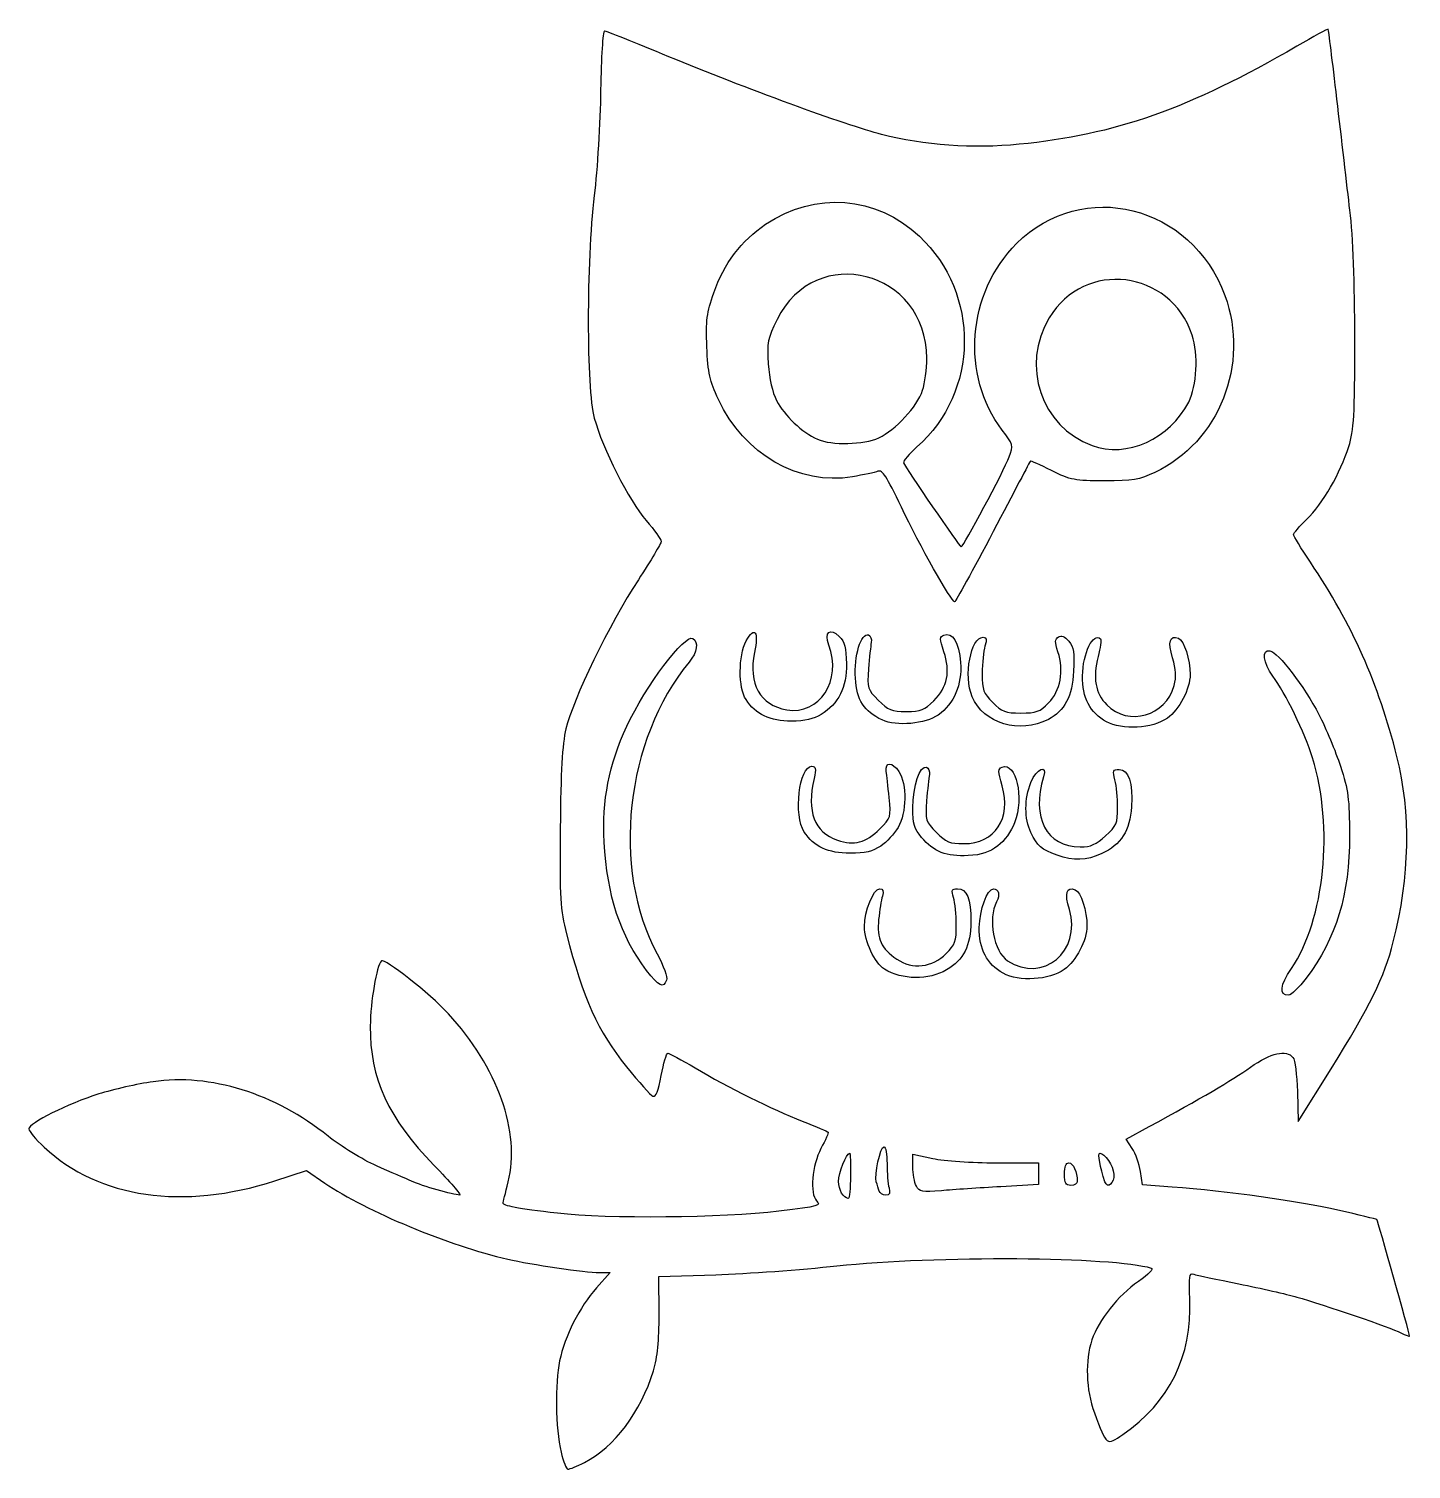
# Model space of a CAD drawing. Header units: centimetres. Extents: x -17.5 to 42.4, y -45.3 to 15.7.
# Drawn here: x -17.47 to 9.56, y -12.44 to 15.74 of the extents above; entities that cross this region are included whole.
import ezdxf

# ---------------------------------------------------------------- set-up
doc = ezdxf.new("R2010")
doc.units = ezdxf.units.CM
doc.header["$MEASUREMENT"] = 0
doc.layers.add('Layer 1', color=7, linetype='Continuous')

msp = doc.modelspace()

# ---------------------------------------------------------------- linework, layer by layer
at = {"layer": 'Layer 1'}
for points, knots in [([(-7.06017, -12.10938), (-7.16872, -11.62651), (-7.18286, -10.76338), (-7.08945, -10.32163), (-7.08945, -10.32163), (-6.98596, -9.83217), (-6.704, -9.27454), (-6.36661, -8.89209), (-6.36661, -8.89209), (-6.36661, -8.89209), (-6.10227, -8.59244), (-6.10227, -8.59244), (-6.10227, -8.59244), (-6.10227, -8.59244), (-6.31815, -8.59244), (-6.31815, -8.59244), (-6.31815, -8.59244), (-6.57667, -8.59244), (-7.65843, -8.43487), (-8.10014, -8.33287), (-8.10014, -8.33287), (-9.26105, -8.0648), (-10.87189, -7.39487), (-11.67792, -6.8449), (-11.67792, -6.8449), (-11.67792, -6.8449), (-12.03842, -6.59894), (-12.03842, -6.59894), (-12.03842, -6.59894), (-12.03842, -6.59894), (-12.65573, -6.79892), (-12.65573, -6.79892), (-12.65573, -6.79892), (-14.44327, -7.378), (-16.10207, -7.13653), (-17.16848, -6.14201), (-17.16848, -6.14201), (-17.33329, -5.98831), (-17.46813, -5.82738), (-17.46813, -5.78438), (-17.46813, -5.78438), (-17.46813, -5.67176), (-16.7027, -5.28878), (-16.1006, -5.10013), (-16.1006, -5.10013), (-15.81685, -5.01122), (-15.33912, -4.90298), (-15.03897, -4.85958), (-15.03897, -4.85958), (-13.91986, -4.69778), (-12.6535, -5.09134), (-11.61728, -5.92297), (-11.61728, -5.92297), (-11.36585, -6.12476), (-10.94003, -6.38649), (-10.67102, -6.50459), (-10.67102, -6.50459), (-10.40202, -6.62268), (-10.09281, -6.75926), (-9.98391, -6.8081), (-9.98391, -6.8081), (-9.78067, -6.89923), (-9.1622, -7.07633), (-9.0425, -7.07767), (-9.0425, -7.07767), (-9.00566, -7.07808), (-9.23276, -6.81564), (-9.54717, -6.49446), (-9.54717, -6.49446), (-10.43511, -5.58743), (-10.80186, -4.78551), (-10.79182, -3.773), (-10.79182, -3.773), (-10.78704, -3.29103), (-10.66785, -2.59122), (-10.57467, -2.49804), (-10.57467, -2.49804), (-10.51366, -2.43703), (-9.63451, -3.12902), (-9.26397, -3.5297), (-9.26397, -3.5297), (-8.30343, -4.56836), (-7.84624, -5.85436), (-8.09388, -6.82099), (-8.09388, -6.82099), (-8.14937, -7.03757), (-8.19477, -7.22364), (-8.19477, -7.23448), (-8.19477, -7.23448), (-8.19477, -7.28864), (-7.91709, -7.34043), (-7.13202, -7.43266), (-7.13202, -7.43266), (-6.15425, -7.54753), (-3.90278, -7.52669), (-2.80108, -7.39256), (-2.80108, -7.39256), (-2.00962, -7.29621), (-1.96974, -7.28523), (-2.06506, -7.1899), (-2.06506, -7.1899), (-2.19991, -7.05506), (-2.15235, -6.49205), (-1.97849, -6.16507), (-1.97849, -6.16507), (-1.89038, -5.99936), (-1.82651, -5.85566), (-1.83655, -5.84574), (-1.83655, -5.84574), (-1.8466, -5.83582), (-2.07474, -5.7404), (-2.34353, -5.63369), (-2.34353, -5.63369), (-2.93925, -5.39721), (-3.79309, -4.97182), (-4.44152, -4.58846), (-4.44152, -4.58846), (-4.70733, -4.4313), (-4.94631, -4.30272), (-4.97257, -4.30272), (-4.97257, -4.30272), (-4.99883, -4.30272), (-5.05736, -4.49897), (-5.10261, -4.73884), (-5.10261, -4.73884), (-5.15882, -5.03673), (-5.20974, -5.16543), (-5.26327, -5.14489), (-5.26327, -5.14489), (-5.30637, -5.12835), (-5.54007, -4.86823), (-5.78262, -4.56683), (-5.78262, -4.56683), (-6.33919, -3.87521), (-6.63438, -3.21989), (-6.953, -1.96861), (-6.953, -1.96861), (-7.07666, -1.48296), (-7.08835, -1.28863), (-7.07701, 0.09203), (-7.07701, 0.09203), (-7.06776, 1.21974), (-7.0386, 1.72813), (-6.96497, 2.04562), (-6.96497, 2.04562), (-6.83429, 2.60908), (-6.11022, 4.09985), (-5.54969, 4.95949), (-5.54969, 4.95949), (-5.30436, 5.33573), (-5.10365, 5.67435), (-5.10365, 5.71199), (-5.10365, 5.71199), (-5.10365, 5.74964), (-5.23467, 5.93179), (-5.39482, 6.11678), (-5.39482, 6.11678), (-5.73187, 6.50611), (-6.25077, 7.53063), (-6.41187, 8.12485), (-6.41187, 8.12485), (-6.56724, 8.69796), (-6.56719, 11.17606), (-6.41178, 12.47765), (-6.41178, 12.47765), (-6.35171, 12.98075), (-6.29539, 13.9102), (-6.28663, 14.54309), (-6.28663, 14.54309), (-6.27787, 15.17598), (-6.24517, 15.69406), (-6.21397, 15.69437), (-6.21397, 15.69437), (-6.18276, 15.69469), (-5.615, 15.46906), (-4.95228, 15.19299), (-4.95228, 15.19299), (-3.50079, 14.58834), (-1.47084, 13.84571), (-0.79533, 13.67223), (-0.79533, 13.67223), (0.0327, 13.45959), (0.99385, 13.39065), (1.89869, 13.47901), (1.89869, 13.47901), (3.77236, 13.66198), (5.22871, 14.17674), (7.32392, 15.3966), (7.32392, 15.3966), (7.65354, 15.58851), (7.93009, 15.7391), (7.93849, 15.73125), (7.93849, 15.73125), (7.94689, 15.7234), (8.02425, 15.10877), (8.1104, 14.36542), (8.1104, 14.36542), (8.19656, 13.62207), (8.31033, 12.645), (8.36324, 12.19416), (8.36324, 12.19416), (8.42697, 11.65111), (8.45943, 10.79604), (8.45943, 9.66065), (8.45943, 9.66065), (8.45943, 8.16323), (8.44453, 7.89894), (8.34137, 7.56749), (8.34137, 7.56749), (8.1812, 7.05287), (7.82888, 6.44244), (7.51785, 6.14067), (7.51785, 6.14067), (7.3765, 6.00352), (7.26084, 5.87049), (7.26084, 5.84506), (7.26084, 5.84506), (7.26084, 5.81962), (7.40987, 5.57588), (7.59203, 5.3034), (7.59203, 5.3034), (8.41711, 4.06919), (8.91707, 2.94571), (9.28412, 1.50102), (9.28412, 1.50102), (9.5622, 0.40653), (9.53762, -0.84447), (9.21285, -2.12632), (9.21285, -2.12632), (9.03884, -2.81315), (8.75524, -3.39218), (7.99782, -4.60704), (7.99782, -4.60704), (7.99782, -4.60704), (7.35546, -5.63735), (7.35546, -5.63735), (7.35546, -5.63735), (7.35546, -5.63735), (7.33716, -5.0523), (7.33716, -5.0523), (7.33716, -5.0523), (7.32709, -4.73053), (7.28813, -4.43024), (7.25058, -4.38499), (7.25058, -4.38499), (7.11874, -4.22613), (6.82164, -4.29476), (6.42051, -4.57674), (6.42051, -4.57674), (6.04972, -4.83739), (5.44597, -5.19072), (4.44104, -5.73514), (4.44104, -5.73514), (4.44104, -5.73514), (3.9869, -5.98118), (3.9869, -5.98118), (3.9869, -5.98118), (3.9869, -5.98118), (4.10821, -6.1661), (4.10821, -6.1661), (4.10821, -6.1661), (4.17492, -6.2678), (4.24725, -6.46931), (4.26893, -6.61389), (4.26893, -6.61389), (4.26893, -6.61389), (4.30835, -6.87676), (4.30835, -6.87676), (4.30835, -6.87676), (4.30835, -6.87676), (4.88565, -6.92036), (4.88565, -6.92036), (4.88565, -6.92036), (5.95549, -7.00115), (7.38421, -7.20021), (8.12928, -7.3723), (8.12928, -7.3723), (8.53639, -7.46633), (8.87898, -7.5499), (8.8906, -7.55801), (8.8906, -7.55801), (8.90931, -7.57108), (9.53187, -9.78263), (9.53187, -9.83604), (9.53187, -9.83604), (9.53187, -9.84777), (9.4538, -9.81819), (9.35838, -9.77032), (9.35838, -9.77032), (9.16423, -9.6729), (7.85788, -9.22438), (7.32392, -9.07181), (7.32392, -9.07181), (7.13309, -9.01729), (6.625, -8.9019), (6.19484, -8.81539), (6.19484, -8.81539), (5.76467, -8.72887), (5.36724, -8.64366), (5.31166, -8.62601), (5.31166, -8.62601), (5.22336, -8.59797), (5.21336, -8.66029), (5.23246, -9.11989), (5.23246, -9.11989), (5.2788, -10.23517), (4.83787, -11.12577), (3.9248, -11.76109), (3.9248, -11.76109), (3.60325, -11.98482), (3.60787, -11.98834), (3.36797, -11.33667), (3.36797, -11.33667), (3.20229, -10.88663), (3.18244, -10.31225), (3.31875, -9.91267), (3.31875, -9.91267), (3.45219, -9.52149), (3.82937, -9.04662), (4.22767, -8.76836), (4.22767, -8.76836), (4.43313, -8.62482), (4.5314, -8.52163), (4.47815, -8.50535), (4.47815, -8.50535), (3.73893, -8.27942), (0.25623, -8.25533), (-1.66556, -8.46285), (-1.66556, -8.46285), (-2.35949, -8.53778), (-3.42688, -8.61592), (-4.03754, -8.63648), (-4.03754, -8.63648), (-4.03754, -8.63648), (-5.14784, -8.67388), (-5.14784, -8.67388), (-5.14784, -8.67388), (-5.14784, -8.67388), (-5.14465, -9.40594), (-5.14465, -9.40594), (-5.14465, -9.40594), (-5.14233, -9.94066), (-5.17242, -10.24003), (-5.25628, -10.5165), (-5.25628, -10.5165), (-5.5016, -11.32524), (-6.01435, -12.00661), (-6.60402, -12.30744), (-6.60402, -12.30744), (-6.74754, -12.38066), (-6.89214, -12.44057), (-6.92535, -12.44057), (-6.92535, -12.44057), (-6.95855, -12.44057), (-7.01922, -12.29153), (-7.06017, -12.10938)], [0, 0, 0, 0, 0.01111111, 0.01111111, 0.01111111, 0.01111111, 0.02222222, 0.02222222, 0.02222222, 0.02222222, 0.03333333, 0.03333333, 0.03333333, 0.03333333, 0.04444444, 0.04444444, 0.04444444, 0.04444444, 0.05555556, 0.05555556, 0.05555556, 0.05555556, 0.06666667, 0.06666667, 0.06666667, 0.06666667, 0.07777778, 0.07777778, 0.07777778, 0.07777778, 0.08888889, 0.08888889, 0.08888889, 0.08888889, 0.1, 0.1, 0.1, 0.1, 0.11111111, 0.11111111, 0.11111111, 0.11111111, 0.12222222, 0.12222222, 0.12222222, 0.12222222, 0.13333333, 0.13333333, 0.13333333, 0.13333333, 0.14444444, 0.14444444, 0.14444444, 0.14444444, 0.15555556, 0.15555556, 0.15555556, 0.15555556, 0.16666667, 0.16666667, 0.16666667, 0.16666667, 0.17777778, 0.17777778, 0.17777778, 0.17777778, 0.18888889, 0.18888889, 0.18888889, 0.18888889, 0.2, 0.2, 0.2, 0.2, 0.21111111, 0.21111111, 0.21111111, 0.21111111, 0.22222222, 0.22222222, 0.22222222, 0.22222222, 0.23333333, 0.23333333, 0.23333333, 0.23333333, 0.24444444, 0.24444444, 0.24444444, 0.24444444, 0.25555556, 0.25555556, 0.25555556, 0.25555556, 0.26666667, 0.26666667, 0.26666667, 0.26666667, 0.27777778, 0.27777778, 0.27777778, 0.27777778, 0.28888889, 0.28888889, 0.28888889, 0.28888889, 0.3, 0.3, 0.3, 0.3, 0.31111111, 0.31111111, 0.31111111, 0.31111111, 0.32222222, 0.32222222, 0.32222222, 0.32222222, 0.33333333, 0.33333333, 0.33333333, 0.33333333, 0.34444444, 0.34444444, 0.34444444, 0.34444444, 0.35555556, 0.35555556, 0.35555556, 0.35555556, 0.36666667, 0.36666667, 0.36666667, 0.36666667, 0.37777778, 0.37777778, 0.37777778, 0.37777778, 0.38888889, 0.38888889, 0.38888889, 0.38888889, 0.4, 0.4, 0.4, 0.4, 0.41111111, 0.41111111, 0.41111111, 0.41111111, 0.42222222, 0.42222222, 0.42222222, 0.42222222, 0.43333333, 0.43333333, 0.43333333, 0.43333333, 0.44444444, 0.44444444, 0.44444444, 0.44444444, 0.45555556, 0.45555556, 0.45555556, 0.45555556, 0.46666667, 0.46666667, 0.46666667, 0.46666667, 0.47777778, 0.47777778, 0.47777778, 0.47777778, 0.48888889, 0.48888889, 0.48888889, 0.48888889, 0.5, 0.5, 0.5, 0.5, 0.51111111, 0.51111111, 0.51111111, 0.51111111, 0.52222222, 0.52222222, 0.52222222, 0.52222222, 0.53333333, 0.53333333, 0.53333333, 0.53333333, 0.54444444, 0.54444444, 0.54444444, 0.54444444, 0.55555556, 0.55555556, 0.55555556, 0.55555556, 0.56666667, 0.56666667, 0.56666667, 0.56666667, 0.57777778, 0.57777778, 0.57777778, 0.57777778, 0.58888889, 0.58888889, 0.58888889, 0.58888889, 0.6, 0.6, 0.6, 0.6, 0.61111111, 0.61111111, 0.61111111, 0.61111111, 0.62222222, 0.62222222, 0.62222222, 0.62222222, 0.63333333, 0.63333333, 0.63333333, 0.63333333, 0.64444444, 0.64444444, 0.64444444, 0.64444444, 0.65555556, 0.65555556, 0.65555556, 0.65555556, 0.66666667, 0.66666667, 0.66666667, 0.66666667, 0.67777778, 0.67777778, 0.67777778, 0.67777778, 0.68888889, 0.68888889, 0.68888889, 0.68888889, 0.7, 0.7, 0.7, 0.7, 0.71111111, 0.71111111, 0.71111111, 0.71111111, 0.72222222, 0.72222222, 0.72222222, 0.72222222, 0.73333333, 0.73333333, 0.73333333, 0.73333333, 0.74444444, 0.74444444, 0.74444444, 0.74444444, 0.75555556, 0.75555556, 0.75555556, 0.75555556, 0.76666667, 0.76666667, 0.76666667, 0.76666667, 0.77777778, 0.77777778, 0.77777778, 0.77777778, 0.78888889, 0.78888889, 0.78888889, 0.78888889, 0.8, 0.8, 0.8, 0.8, 0.81111111, 0.81111111, 0.81111111, 0.81111111, 0.82222222, 0.82222222, 0.82222222, 0.82222222, 0.83333333, 0.83333333, 0.83333333, 0.83333333, 0.84444444, 0.84444444, 0.84444444, 0.84444444, 0.85555556, 0.85555556, 0.85555556, 0.85555556, 0.86666667, 0.86666667, 0.86666667, 0.86666667, 0.87777778, 0.87777778, 0.87777778, 0.87777778, 0.88888889, 0.88888889, 0.88888889, 0.88888889, 0.9, 0.9, 0.9, 0.9, 0.91111111, 0.91111111, 0.91111111, 0.91111111, 0.92222222, 0.92222222, 0.92222222, 0.92222222, 0.93333333, 0.93333333, 0.93333333, 0.93333333, 0.94444444, 0.94444444, 0.94444444, 0.94444444, 0.95555556, 0.95555556, 0.95555556, 0.95555556, 0.96666667, 0.96666667, 0.96666667, 0.96666667, 0.97777778, 0.97777778, 0.97777778, 0.97777778, 1, 1, 1, 1]), ([(1.38886, 5.90218), (1.78503, 6.65625), (2.11219, 7.27864), (2.11588, 7.28528), (2.11588, 7.28528), (2.11957, 7.29191), (2.30536, 7.20675), (2.52875, 7.09603), (2.52875, 7.09603), (2.90405, 6.91001), (2.98305, 6.89471), (3.56809, 6.89471), (3.56809, 6.89471), (4.11867, 6.89471), (4.24652, 6.91608), (4.54822, 7.05855), (4.54822, 7.05855), (5.80748, 7.65318), (6.4115, 9.17969), (5.9187, 10.52205), (5.9187, 10.52205), (5.26729, 12.29639), (3.13783, 12.8276), (1.84779, 11.53757), (1.84779, 11.53757), (0.87639, 10.56617), (0.75191, 8.95616), (1.56576, 7.88996), (1.56576, 7.88996), (1.78426, 7.6037), (1.7877, 7.59049), (1.70235, 7.36442), (1.70235, 7.36442), (1.59478, 7.07946), (0.80682, 5.60347), (0.76318, 5.60518), (0.76318, 5.60518), (0.73002, 5.60647), (-0.32492, 7.14816), (-0.36265, 7.25045), (-0.36265, 7.25045), (-0.37466, 7.28303), (-0.25726, 7.42169), (-0.10174, 7.55858), (-0.10174, 7.55858), (1.11359, 8.62836), (1.13628, 10.5669), (-0.05352, 11.67982), (-0.05352, 11.67982), (-0.90377, 12.47513), (-2.08629, 12.56768), (-3.06113, 11.91522), (-3.06113, 11.91522), (-3.53587, 11.59748), (-3.87549, 11.14807), (-4.07549, 10.57296), (-4.07549, 10.57296), (-4.21239, 10.17931), (-4.23072, 10.03467), (-4.20952, 9.51518), (-4.20952, 9.51518), (-4.18856, 9.00134), (-4.15574, 8.85109), (-3.98499, 8.48705), (-3.98499, 8.48705), (-3.48253, 7.41581), (-2.41093, 6.7974), (-1.36423, 6.97463), (-1.36423, 6.97463), (-1.1483, 7.01119), (-0.92404, 7.06008), (-0.86587, 7.08328), (-0.86587, 7.08328), (-0.78001, 7.11751), (-0.69339, 6.98498), (-0.40571, 6.37924), (-0.40571, 6.37924), (-0.05354, 5.63769), (0.57098, 4.5281), (0.63505, 4.5301), (0.63505, 4.5301), (0.65348, 4.53068), (0.99269, 5.14811), (1.38886, 5.90218)], [0, 0, 0, 0, 0.04545455, 0.04545455, 0.04545455, 0.04545455, 0.09090909, 0.09090909, 0.09090909, 0.09090909, 0.13636364, 0.13636364, 0.13636364, 0.13636364, 0.18181818, 0.18181818, 0.18181818, 0.18181818, 0.22727273, 0.22727273, 0.22727273, 0.22727273, 0.27272727, 0.27272727, 0.27272727, 0.27272727, 0.31818182, 0.31818182, 0.31818182, 0.31818182, 0.36363636, 0.36363636, 0.36363636, 0.36363636, 0.40909091, 0.40909091, 0.40909091, 0.40909091, 0.45454545, 0.45454545, 0.45454545, 0.45454545, 0.5, 0.5, 0.5, 0.5, 0.54545455, 0.54545455, 0.54545455, 0.54545455, 0.59090909, 0.59090909, 0.59090909, 0.59090909, 0.63636364, 0.63636364, 0.63636364, 0.63636364, 0.68181818, 0.68181818, 0.68181818, 0.68181818, 0.72727273, 0.72727273, 0.72727273, 0.72727273, 0.77272727, 0.77272727, 0.77272727, 0.77272727, 0.81818182, 0.81818182, 0.81818182, 0.81818182, 0.86363636, 0.86363636, 0.86363636, 0.86363636, 0.90909091, 0.90909091, 0.90909091, 0.90909091, 1, 1, 1, 1]), ([(-2.04897, 7.70966), (-2.34008, 7.83642), (-2.69731, 8.17521), (-2.84631, 8.46584), (-2.84631, 8.46584), (-2.93042, 8.6299), (-2.98964, 8.89126), (-3.00864, 9.18216), (-3.00864, 9.18216), (-3.03601, 9.60133), (-3.02147, 9.67486), (-2.83723, 10.0491), (-2.83723, 10.0491), (-2.08494, 11.57723), (0.08746, 11.0154), (0.09058, 9.29191), (0.09058, 9.29191), (0.09096, 9.08373), (0.05417, 8.80224), (0.00883, 8.66637), (0.00883, 8.66637), (-0.09743, 8.34795), (-0.52313, 7.88544), (-0.84547, 7.73821), (-0.84547, 7.73821), (-1.14585, 7.601), (-1.76567, 7.5863), (-2.04897, 7.70966)], [0, 0, 0, 0, 0.125, 0.125, 0.125, 0.125, 0.25, 0.25, 0.25, 0.25, 0.375, 0.375, 0.375, 0.375, 0.5, 0.5, 0.5, 0.5, 0.625, 0.625, 0.625, 0.625, 0.75, 0.75, 0.75, 0.75, 1, 1, 1, 1]), ([(3.32173, 7.58437), (2.32276, 7.95536), (1.92384, 9.14989), (2.48591, 10.08716), (2.48591, 10.08716), (3.1711, 11.22975), (4.8552, 11.025), (5.27951, 9.74751), (5.27951, 9.74751), (5.40591, 9.36695), (5.37455, 8.75982), (5.21184, 8.43742), (5.21184, 8.43742), (4.84966, 7.71976), (3.99537, 7.3342), (3.32173, 7.58437)], [0, 0, 0, 0, 0.2, 0.2, 0.2, 0.2, 0.4, 0.4, 0.4, 0.4, 0.6, 0.6, 0.6, 0.6, 1, 1, 1, 1]), ([(-1.97584, 2.32429), (-1.63458, 2.5352), (-1.47583, 2.85389), (-1.48107, 3.31756), (-1.48107, 3.31756), (-1.48468, 3.63696), (-1.51231, 3.74146), (-1.62217, 3.85132), (-1.62217, 3.85132), (-1.80169, 4.03084), (-1.92042, 3.93295), (-1.82562, 3.68359), (-1.82562, 3.68359), (-1.56364, 2.99452), (-2.00845, 2.30847), (-2.64723, 2.41639), (-2.64723, 2.41639), (-3.17017, 2.50474), (-3.40727, 2.92674), (-3.27652, 3.53643), (-3.27652, 3.53643), (-3.18997, 3.93996), (-3.27936, 4.06436), (-3.43968, 3.76352), (-3.43968, 3.76352), (-3.5945, 3.473), (-3.597, 2.84808), (-3.44426, 2.61498), (-3.44426, 2.61498), (-3.25723, 2.32952), (-2.97358, 2.19544), (-2.55619, 2.19518), (-2.55619, 2.19518), (-2.29188, 2.19501), (-2.12492, 2.23216), (-1.97584, 2.32429)], [0, 0, 0, 0, 0.1, 0.1, 0.1, 0.1, 0.2, 0.2, 0.2, 0.2, 0.3, 0.3, 0.3, 0.3, 0.4, 0.4, 0.4, 0.4, 0.5, 0.5, 0.5, 0.5, 0.6, 0.6, 0.6, 0.6, 0.7, 0.7, 0.7, 0.7, 0.8, 0.8, 0.8, 0.8, 1, 1, 1, 1]), ([(-4.99758, -2.87626), (-4.97508, -2.81762), (-5.05419, -2.59729), (-5.18446, -2.35582), (-5.18446, -2.35582), (-6.08341, -0.68939), (-5.80585, 1.83307), (-4.55649, 3.35107), (-4.55649, 3.35107), (-4.3968, 3.54508), (-4.36655, 3.73792), (-4.48437, 3.81073), (-4.48437, 3.81073), (-4.63993, 3.90688), (-5.41124, 2.88123), (-5.77428, 2.09548), (-5.77428, 2.09548), (-6.12661, 1.33291), (-6.26053, 0.64768), (-6.21717, -0.17071), (-6.21717, -0.17071), (-6.16159, -1.22016), (-5.90099, -2.00876), (-5.38759, -2.68114), (-5.38759, -2.68114), (-5.14658, -2.99677), (-5.06037, -3.0399), (-4.99758, -2.87626)], [0, 0, 0, 0, 0.125, 0.125, 0.125, 0.125, 0.25, 0.25, 0.25, 0.25, 0.375, 0.375, 0.375, 0.375, 0.5, 0.5, 0.5, 0.5, 0.625, 0.625, 0.625, 0.625, 0.75, 0.75, 0.75, 0.75, 1, 1, 1, 1]), ([(0.31137, 2.31384), (0.62766, 2.53905), (0.78201, 2.90124), (0.75004, 3.34318), (0.75004, 3.34318), (0.72178, 3.73392), (0.59398, 3.94362), (0.42389, 3.87835), (0.42389, 3.87835), (0.33712, 3.84505), (0.3373, 3.8115), (0.42564, 3.55224), (0.42564, 3.55224), (0.55752, 3.16517), (0.49473, 2.86014), (0.22829, 2.59371), (0.22829, 2.59371), (0.04472, 2.41014), (-0.02183, 2.3842), (-0.30925, 2.3842), (-0.30925, 2.3842), (-0.59979, 2.3842), (-0.66243, 2.40934), (-0.8572, 2.6041), (-0.8572, 2.6041), (-1.07057, 2.81748), (-1.07624, 2.83575), (-1.04784, 3.21917), (-1.04784, 3.21917), (-1.03174, 3.43651), (-1.00801, 3.66806), (-0.9951, 3.73371), (-0.9951, 3.73371), (-0.9822, 3.79937), (-1.00753, 3.86575), (-1.05139, 3.88121), (-1.05139, 3.88121), (-1.19407, 3.93151), (-1.33399, 3.46741), (-1.30646, 3.03511), (-1.30646, 3.03511), (-1.2788, 2.60081), (-1.13881, 2.38239), (-0.78238, 2.21745), (-0.78238, 2.21745), (-0.50125, 2.08734), (0.06314, 2.13708), (0.31137, 2.31384)], [0, 0, 0, 0, 0.07692308, 0.07692308, 0.07692308, 0.07692308, 0.15384615, 0.15384615, 0.15384615, 0.15384615, 0.23076923, 0.23076923, 0.23076923, 0.23076923, 0.30769231, 0.30769231, 0.30769231, 0.30769231, 0.38461538, 0.38461538, 0.38461538, 0.38461538, 0.46153846, 0.46153846, 0.46153846, 0.46153846, 0.53846154, 0.53846154, 0.53846154, 0.53846154, 0.61538462, 0.61538462, 0.61538462, 0.61538462, 0.69230769, 0.69230769, 0.69230769, 0.69230769, 0.76923077, 0.76923077, 0.76923077, 0.76923077, 0.84615385, 0.84615385, 0.84615385, 0.84615385, 1, 1, 1, 1]), ([(2.4681, 2.22734), (2.78591, 2.39169), (2.93614, 2.68007), (2.96106, 3.17365), (2.96106, 3.17365), (2.97926, 3.53389), (2.96165, 3.64293), (2.86688, 3.75709), (2.86688, 3.75709), (2.7876, 3.85259), (2.72275, 3.87983), (2.6641, 3.84226), (2.6641, 3.84226), (2.59323, 3.79687), (2.59173, 3.74507), (2.65569, 3.55127), (2.65569, 3.55127), (2.77779, 3.1813), (2.70469, 2.78258), (2.47212, 2.55), (2.47212, 2.55), (2.29922, 2.37711), (2.23208, 2.35265), (1.93023, 2.35265), (1.93023, 2.35265), (1.62525, 2.35265), (1.56202, 2.37633), (1.37946, 2.55883), (1.37946, 2.55883), (1.19425, 2.74399), (1.17329, 2.80187), (1.17392, 3.12659), (1.17392, 3.12659), (1.1743, 3.32546), (1.19867, 3.56623), (1.22807, 3.66165), (1.22807, 3.66165), (1.26836, 3.7924), (1.26027, 3.83513), (1.19524, 3.83513), (1.19524, 3.83513), (0.9476, 3.83513), (0.80688, 3.08218), (0.97798, 2.67268), (0.97798, 2.67268), (1.19777, 2.14665), (1.90394, 1.9356), (2.4681, 2.22734)], [0, 0, 0, 0, 0.07692308, 0.07692308, 0.07692308, 0.07692308, 0.15384615, 0.15384615, 0.15384615, 0.15384615, 0.23076923, 0.23076923, 0.23076923, 0.23076923, 0.30769231, 0.30769231, 0.30769231, 0.30769231, 0.38461538, 0.38461538, 0.38461538, 0.38461538, 0.46153846, 0.46153846, 0.46153846, 0.46153846, 0.53846154, 0.53846154, 0.53846154, 0.53846154, 0.61538462, 0.61538462, 0.61538462, 0.61538462, 0.69230769, 0.69230769, 0.69230769, 0.69230769, 0.76923077, 0.76923077, 0.76923077, 0.76923077, 0.84615385, 0.84615385, 0.84615385, 0.84615385, 1, 1, 1, 1]), ([(4.79482, 2.25394), (5.02955, 2.42109), (5.23884, 2.82302), (5.24041, 3.10966), (5.24041, 3.10966), (5.24197, 3.39577), (5.12006, 3.77444), (5.01318, 3.81545), (5.01318, 3.81545), (4.8409, 3.88156), (4.80088, 3.74892), (4.89687, 3.42997), (4.89687, 3.42997), (4.96573, 3.20118), (4.97354, 3.06273), (4.92729, 2.89098), (4.92729, 2.89098), (4.76637, 2.29336), (4.03716, 2.08487), (3.6082, 2.51383), (3.6082, 2.51383), (3.38812, 2.73391), (3.332, 3.04578), (3.43856, 3.45656), (3.43856, 3.45656), (3.48328, 3.62897), (3.50522, 3.78467), (3.48732, 3.80258), (3.48732, 3.80258), (3.34594, 3.94395), (3.1417, 3.52344), (3.13539, 3.078), (3.13539, 3.078), (3.12941, 2.65565), (3.28525, 2.35654), (3.60196, 2.18251), (3.60196, 2.18251), (3.91206, 2.01211), (4.50506, 2.04762), (4.79482, 2.25394)], [0, 0, 0, 0, 0.09090909, 0.09090909, 0.09090909, 0.09090909, 0.18181818, 0.18181818, 0.18181818, 0.18181818, 0.27272727, 0.27272727, 0.27272727, 0.27272727, 0.36363636, 0.36363636, 0.36363636, 0.36363636, 0.45454545, 0.45454545, 0.45454545, 0.45454545, 0.54545455, 0.54545455, 0.54545455, 0.54545455, 0.63636364, 0.63636364, 0.63636364, 0.63636364, 0.72727273, 0.72727273, 0.72727273, 0.72727273, 0.81818182, 0.81818182, 0.81818182, 0.81818182, 1, 1, 1, 1]), ([(7.50964, -2.83226), (8.09981, -2.05058), (8.36008, -1.19385), (8.35653, -0.04454), (8.35653, -0.04454), (8.35431, 0.67591), (8.33279, 0.8407), (8.17946, 1.31177), (8.17946, 1.31177), (8.08346, 1.60668), (7.8937, 2.06301), (7.75777, 2.32583), (7.75777, 2.32583), (7.47616, 2.8703), (6.96141, 3.54037), (6.80104, 3.57126), (6.80104, 3.57126), (6.63485, 3.60326), (6.66515, 3.32914), (6.85594, 3.07461), (6.85594, 3.07461), (7.10209, 2.74621), (7.48209, 1.96431), (7.63275, 1.47625), (7.63275, 1.47625), (8.05295, 0.11495), (7.87219, -1.68716), (7.21929, -2.64589), (7.21929, -2.64589), (6.99671, -2.97272), (6.97541, -3.16721), (7.16219, -3.16721), (7.16219, -3.16721), (7.2142, -3.16721), (7.37055, -3.01648), (7.50964, -2.83226)], [0, 0, 0, 0, 0.1, 0.1, 0.1, 0.1, 0.2, 0.2, 0.2, 0.2, 0.3, 0.3, 0.3, 0.3, 0.4, 0.4, 0.4, 0.4, 0.5, 0.5, 0.5, 0.5, 0.6, 0.6, 0.6, 0.6, 0.7, 0.7, 0.7, 0.7, 0.8, 0.8, 0.8, 0.8, 1, 1, 1, 1]), ([(-0.8109, -0.24935), (-0.69488, -0.17117), (-0.54212, -0.00817), (-0.47142, 0.11287), (-0.47142, 0.11287), (-0.30371, 0.40004), (-0.2959, 0.96492), (-0.45626, 1.20966), (-0.45626, 1.20966), (-0.58049, 1.39926), (-0.7298, 1.39968), (-0.70139, 1.21035), (-0.70139, 1.21035), (-0.69153, 1.14469), (-0.66644, 0.91452), (-0.64561, 0.69885), (-0.64561, 0.69885), (-0.60852, 0.3147), (-0.6122, 0.30227), (-0.82698, 0.0875), (-0.82698, 0.0875), (-1.10232, -0.18784), (-1.32989, -0.24843), (-1.65581, -0.13318), (-1.65581, -0.13318), (-2.11273, 0.02839), (-2.26049, 0.4179), (-2.11421, 1.0752), (-2.11421, 1.0752), (-2.07169, 1.26627), (-2.07964, 1.31177), (-2.15556, 1.31177), (-2.15556, 1.31177), (-2.40654, 1.31177), (-2.51952, 0.35021), (-2.3067, 0.02541), (-2.3067, 0.02541), (-2.11937, -0.2605), (-1.83751, -0.391), (-1.40678, -0.39127), (-1.40678, -0.39127), (-1.1116, -0.39145), (-0.97265, -0.35836), (-0.8109, -0.24935)], [0, 0, 0, 0, 0.08333333, 0.08333333, 0.08333333, 0.08333333, 0.16666667, 0.16666667, 0.16666667, 0.16666667, 0.25, 0.25, 0.25, 0.25, 0.33333333, 0.33333333, 0.33333333, 0.33333333, 0.41666667, 0.41666667, 0.41666667, 0.41666667, 0.5, 0.5, 0.5, 0.5, 0.58333333, 0.58333333, 0.58333333, 0.58333333, 0.66666667, 0.66666667, 0.66666667, 0.66666667, 0.75, 0.75, 0.75, 0.75, 0.83333333, 0.83333333, 0.83333333, 0.83333333, 1, 1, 1, 1]), ([(1.47684, -0.24707), (1.60837, -0.14675), (1.74215, 0.0369), (1.80657, 0.20557), (1.80657, 0.20557), (1.99616, 0.702), (1.83951, 1.39939), (1.56231, 1.29301), (1.56231, 1.29301), (1.47943, 1.26121), (1.47972, 1.21867), (1.56475, 0.92858), (1.56475, 0.92858), (1.75115, 0.29273), (1.42302, -0.20225), (0.81511, -0.20225), (0.81511, -0.20225), (0.53731, -0.20225), (0.4711, -0.17513), (0.27831, 0.01766), (0.27831, 0.01766), (0.06494, 0.23103), (0.05928, 0.24931), (0.08767, 0.63273), (0.08767, 0.63273), (0.10377, 0.85007), (0.1275, 1.08161), (0.14041, 1.14727), (0.14041, 1.14727), (0.15332, 1.21292), (0.12799, 1.2793), (0.08412, 1.29476), (0.08412, 1.29476), (-0.04081, 1.33881), (-0.18308, 0.91485), (-0.18308, 0.49854), (-0.18308, 0.49854), (-0.18308, 0.1824), (-0.15608, 0.09076), (-0.01273, -0.07961), (-0.01273, -0.07961), (0.2249, -0.36201), (0.4763, -0.46035), (0.89895, -0.43624), (0.89895, -0.43624), (1.16782, -0.42089), (1.30995, -0.37437), (1.47684, -0.24707)], [0, 0, 0, 0, 0.07692308, 0.07692308, 0.07692308, 0.07692308, 0.15384615, 0.15384615, 0.15384615, 0.15384615, 0.23076923, 0.23076923, 0.23076923, 0.23076923, 0.30769231, 0.30769231, 0.30769231, 0.30769231, 0.38461538, 0.38461538, 0.38461538, 0.38461538, 0.46153846, 0.46153846, 0.46153846, 0.46153846, 0.53846154, 0.53846154, 0.53846154, 0.53846154, 0.61538462, 0.61538462, 0.61538462, 0.61538462, 0.69230769, 0.69230769, 0.69230769, 0.69230769, 0.76923077, 0.76923077, 0.76923077, 0.76923077, 0.84615385, 0.84615385, 0.84615385, 0.84615385, 1, 1, 1, 1]), ([(3.51358, -0.39747), (3.8863, -0.2282), (4.06563, 0.05535), (4.09416, 0.52053), (4.09416, 0.52053), (4.1227, 0.98595), (4.03491, 1.24868), (3.85085, 1.24868), (3.85085, 1.24868), (3.73241, 1.24868), (3.72374, 1.22659), (3.77043, 1.04366), (3.77043, 1.04366), (3.79921, 0.9309), (3.82275, 0.68741), (3.82275, 0.50258), (3.82275, 0.50258), (3.82275, 0.19507), (3.80273, 0.14817), (3.58712, -0.04941), (3.58712, -0.04941), (3.39875, -0.22202), (3.29945, -0.26534), (3.09218, -0.26534), (3.09218, -0.26534), (2.43123, -0.26534), (2.13005, 0.31048), (2.3745, 1.10674), (2.3745, 1.10674), (2.45387, 1.36528), (2.23507, 1.26682), (2.12633, 0.99507), (2.12633, 0.99507), (1.99724, 0.67242), (1.99683, 0.28593), (2.12529, 0.01521), (2.12529, 0.01521), (2.24846, -0.24435), (2.33506, -0.31893), (2.63933, -0.42751), (2.63933, -0.42751), (2.96569, -0.54396), (3.20945, -0.53559), (3.51358, -0.39747)], [0, 0, 0, 0, 0.08333333, 0.08333333, 0.08333333, 0.08333333, 0.16666667, 0.16666667, 0.16666667, 0.16666667, 0.25, 0.25, 0.25, 0.25, 0.33333333, 0.33333333, 0.33333333, 0.33333333, 0.41666667, 0.41666667, 0.41666667, 0.41666667, 0.5, 0.5, 0.5, 0.5, 0.58333333, 0.58333333, 0.58333333, 0.58333333, 0.66666667, 0.66666667, 0.66666667, 0.66666667, 0.75, 0.75, 0.75, 0.75, 0.83333333, 0.83333333, 0.83333333, 0.83333333, 1, 1, 1, 1]), ([(0.47876, -2.67168), (0.8078, -2.47951), (0.95243, -2.1933), (0.95243, -1.73434), (0.95243, -1.73434), (0.95243, -1.27055), (0.87786, -1.08543), (0.69103, -1.08543), (0.69103, -1.08543), (0.57745, -1.08543), (0.56728, -1.10825), (0.6137, -1.25891), (0.6137, -1.25891), (0.64311, -1.35433), (0.66747, -1.5951), (0.66786, -1.79397), (0.66786, -1.79397), (0.66847, -2.11538), (0.64662, -2.17747), (0.4712, -2.35284), (0.4712, -2.35284), (0.1975, -2.62646), (-0.19049, -2.66985), (-0.49759, -2.46119), (-0.49759, -2.46119), (-0.80297, -2.25368), (-0.88956, -2.06334), (-0.85082, -1.68473), (-0.85082, -1.68473), (-0.83307, -1.51125), (-0.80001, -1.30544), (-0.77734, -1.22737), (-0.77734, -1.22737), (-0.74753, -1.1247), (-0.76245, -1.08543), (-0.83126, -1.08543), (-0.83126, -1.08543), (-0.95273, -1.08543), (-1.12935, -1.52293), (-1.12935, -1.8238), (-1.12935, -1.8238), (-1.12935, -2.11063), (-0.92805, -2.53821), (-0.73681, -2.65761), (-0.73681, -2.65761), (-0.39489, -2.87108), (0.127, -2.87712), (0.47876, -2.67168)], [0, 0, 0, 0, 0.07692308, 0.07692308, 0.07692308, 0.07692308, 0.15384615, 0.15384615, 0.15384615, 0.15384615, 0.23076923, 0.23076923, 0.23076923, 0.23076923, 0.30769231, 0.30769231, 0.30769231, 0.30769231, 0.38461538, 0.38461538, 0.38461538, 0.38461538, 0.46153846, 0.46153846, 0.46153846, 0.46153846, 0.53846154, 0.53846154, 0.53846154, 0.53846154, 0.61538462, 0.61538462, 0.61538462, 0.61538462, 0.69230769, 0.69230769, 0.69230769, 0.69230769, 0.76923077, 0.76923077, 0.76923077, 0.76923077, 0.84615385, 0.84615385, 0.84615385, 0.84615385, 1, 1, 1, 1]), ([(2.77613, -2.66662), (3.01086, -2.49947), (3.22015, -2.09754), (3.22172, -1.8109), (3.22172, -1.8109), (3.22328, -1.52479), (3.10137, -1.14612), (2.99449, -1.10511), (2.99449, -1.10511), (2.82221, -1.039), (2.78219, -1.17164), (2.87818, -1.49059), (2.87818, -1.49059), (3.12421, -2.30808), (2.35743, -2.94427), (1.66943, -2.49347), (1.66943, -2.49347), (1.3999, -2.31687), (1.27988, -1.6689), (1.45581, -1.34018), (1.45581, -1.34018), (1.52715, -1.20687), (1.49669, -1.08543), (1.39191, -1.08543), (1.39191, -1.08543), (1.27412, -1.08543), (1.12148, -1.50537), (1.1167, -1.84256), (1.1167, -1.84256), (1.11072, -2.26491), (1.26656, -2.56402), (1.58327, -2.73805), (1.58327, -2.73805), (1.89337, -2.90845), (2.48637, -2.87294), (2.77613, -2.66662)], [0, 0, 0, 0, 0.1, 0.1, 0.1, 0.1, 0.2, 0.2, 0.2, 0.2, 0.3, 0.3, 0.3, 0.3, 0.4, 0.4, 0.4, 0.4, 0.5, 0.5, 0.5, 0.5, 0.6, 0.6, 0.6, 0.6, 0.7, 0.7, 0.7, 0.7, 0.8, 0.8, 0.8, 0.8, 1, 1, 1, 1]), ([(-0.648, -6.93648), (-0.66892, -6.85841), (-0.68642, -6.64551), (-0.6869, -6.46335), (-0.6869, -6.46335), (-0.68737, -6.2812), (-0.71385, -6.13216), (-0.74573, -6.13216), (-0.74573, -6.13216), (-0.81861, -6.13216), (-0.93991, -6.68401), (-0.89688, -6.81981), (-0.89688, -6.81981), (-0.87929, -6.8753), (-0.85433, -6.9562), (-0.8414, -6.99957), (-0.8414, -6.99957), (-0.82847, -7.04294), (-0.7711, -7.07842), (-0.71392, -7.07842), (-0.71392, -7.07842), (-0.6369, -7.07842), (-0.61981, -7.04165), (-0.648, -6.93648)], [0, 0, 0, 0, 0.14285714, 0.14285714, 0.14285714, 0.14285714, 0.28571429, 0.28571429, 0.28571429, 0.28571429, 0.42857143, 0.42857143, 0.42857143, 0.42857143, 0.57142857, 0.57142857, 0.57142857, 0.57142857, 0.71428571, 0.71428571, 0.71428571, 0.71428571, 1, 1, 1, 1]), ([(-1.40012, -6.69991), (-1.39638, -6.45704), (-1.40417, -6.25833), (-1.41742, -6.25833), (-1.41742, -6.25833), (-1.48012, -6.25833), (-1.63402, -6.65055), (-1.63402, -6.81033), (-1.63402, -6.81033), (-1.63402, -6.97446), (-1.53856, -7.1415), (-1.44477, -7.1415), (-1.44477, -7.1415), (-1.42396, -7.1415), (-1.40387, -6.94279), (-1.40012, -6.69991)], [0, 0, 0, 0, 0.2, 0.2, 0.2, 0.2, 0.4, 0.4, 0.4, 0.4, 0.6, 0.6, 0.6, 0.6, 1, 1, 1, 1]), ([(1.53596, -6.91378), (1.53596, -6.91378), (2.27719, -6.87202), (2.27719, -6.87202), (2.27719, -6.87202), (2.27719, -6.87202), (2.27719, -6.6598), (2.27719, -6.6598), (2.27719, -6.6598), (2.27719, -6.6598), (2.27719, -6.44758), (2.27719, -6.44758), (2.27719, -6.44758), (2.27719, -6.44758), (1.44133, -6.44626), (1.44133, -6.44626), (1.44133, -6.44626), (0.9816, -6.44554), (0.42804, -6.40777), (0.21119, -6.36233), (0.21119, -6.36233), (0.21119, -6.36233), (-0.18308, -6.27971), (-0.18308, -6.27971), (-0.18308, -6.27971), (-0.18308, -6.27971), (-0.18308, -6.5255), (-0.18308, -6.5255), (-0.18308, -6.5255), (-0.18308, -6.66069), (-0.15188, -6.8296), (-0.11375, -6.90085), (-0.11375, -6.90085), (-0.05105, -7.018), (-0.00426, -7.02682), (0.37515, -6.99297), (0.37515, -6.99297), (0.60591, -6.97238), (1.12828, -6.93675), (1.53596, -6.91378)], [0, 0, 0, 0, 0.09090909, 0.09090909, 0.09090909, 0.09090909, 0.18181818, 0.18181818, 0.18181818, 0.18181818, 0.27272727, 0.27272727, 0.27272727, 0.27272727, 0.36363636, 0.36363636, 0.36363636, 0.36363636, 0.45454545, 0.45454545, 0.45454545, 0.45454545, 0.54545455, 0.54545455, 0.54545455, 0.54545455, 0.63636364, 0.63636364, 0.63636364, 0.63636364, 0.72727273, 0.72727273, 0.72727273, 0.72727273, 0.81818182, 0.81818182, 0.81818182, 0.81818182, 1, 1, 1, 1]), ([(3.03334, -6.81031), (3.03134, -6.62673), (2.95024, -6.44758), (2.86914, -6.44758), (2.86914, -6.44758), (2.81146, -6.44758), (2.78187, -6.52244), (2.78187, -6.66837), (2.78187, -6.66837), (2.78187, -6.84711), (2.8059, -6.88917), (2.90803, -6.88917), (2.90803, -6.88917), (2.97743, -6.88917), (3.03381, -6.85368), (3.03334, -6.81031)], [0, 0, 0, 0, 0.2, 0.2, 0.2, 0.2, 0.4, 0.4, 0.4, 0.4, 0.6, 0.6, 0.6, 0.6, 1, 1, 1, 1]), ([(3.74675, -6.6696), (3.73431, -6.50194), (3.57103, -6.25833), (3.4711, -6.25833), (3.4711, -6.25833), (3.42963, -6.25833), (3.48144, -6.53923), (3.57389, -6.81556), (3.57389, -6.81556), (3.62377, -6.96466), (3.76009, -6.84955), (3.74675, -6.6696)], [0, 0, 0, 0, 0.25, 0.25, 0.25, 0.25, 0.5, 0.5, 0.5, 0.5, 1, 1, 1, 1])]:
    msp.add_open_spline(points, degree=3, knots=knots, dxfattribs=at)

doc.saveas('drawing.dxf')
